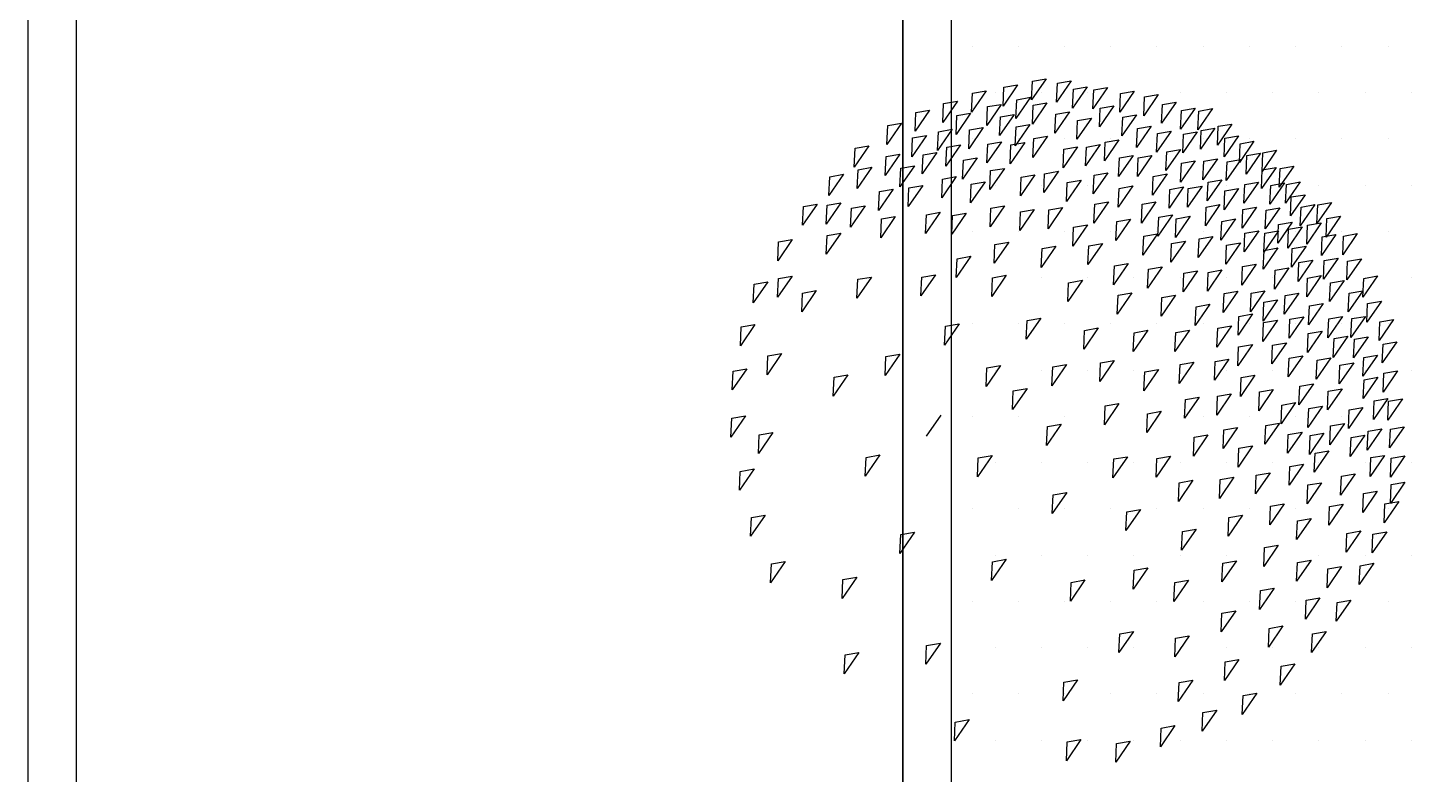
# Model space of a CAD drawing. Header units: millimetres. Extents: x 43168.9 to 43194.6, y -25545.1 to -25543.4.
# Drawn here: x 43171.2919 to 43171.4059, y -25543.6812 to -25543.6197 of the extents above; entities that cross this region are included whole.
import ezdxf

# ---------------------------------------------------------------- set-up
doc = ezdxf.new("R2010")
doc.units = ezdxf.units.MM
doc.header["$LTSCALE"] = 200
doc.layers.add('agac_sgh', color=7, linetype='Continuous', true_color=0x244700)
doc.layers.add('cim_sgh', color=7, linetype='Continuous', true_color=0x248f00)
for name, color, linetype in [('arsasiniri_sgh', 10, 'Continuous'), ('pafta_sgh', 11, 'Continuous'), ('vaziyet-01_sgh', 33, 'Continuous')]:
    doc.layers.add(name, color=color, linetype=linetype)

msp = doc.modelspace()

# ---------------------------------------------------------------- linework, layer by layer
at = {"layer": 'agac_sgh', "color": 0}
for p, q in [((43171.37346, -25543.62445), (43171.37226, -25543.62619)), ((43171.37226, -25543.62619), (43171.37233, -25543.62464)), ((43171.37233, -25543.62464), (43171.37346, -25543.62445)), ((43171.37582, -25543.62394), (43171.37462, -25543.62569)), ((43171.37462, -25543.62569), (43171.37468, -25543.62414)), ((43171.37468, -25543.62414), (43171.37582, -25543.62394)), ((43171.37788, -25543.62412), (43171.37668, -25543.62586)), ((43171.37668, -25543.62586), (43171.37675, -25543.62431)), ((43171.37675, -25543.62431), (43171.37788, -25543.62412)), ((43171.3792, -25543.62461), (43171.378, -25543.62636)), ((43171.37807, -25543.62481), (43171.3792, -25543.62461)), ((43171.38087, -25543.62466), (43171.37967, -25543.62641)), ((43171.37974, -25543.62486), (43171.38087, -25543.62466)), ((43171.3685, -25543.62579), (43171.3673, -25543.62754)), ((43171.36736, -25543.62599), (43171.3685, -25543.62579)), ((43171.37087, -25543.62494), (43171.36967, -25543.62669)), ((43171.36967, -25543.62669), (43171.36974, -25543.62514)), ((43171.36974, -25543.62514), (43171.37087, -25543.62494)), ((43171.37453, -25543.62547), (43171.37333, -25543.62722)), ((43171.37333, -25543.62722), (43171.3734, -25543.62567)), ((43171.3734, -25543.62567), (43171.37453, -25543.62547)), ((43171.378, -25543.62636), (43171.37807, -25543.62481)), ((43171.37967, -25543.62641), (43171.37974, -25543.62486)), ((43171.38308, -25543.62495), (43171.38189, -25543.6267)), ((43171.38189, -25543.6267), (43171.38195, -25543.62515)), ((43171.38195, -25543.62515), (43171.38308, -25543.62495)), ((43171.38506, -25543.62524), (43171.38386, -25543.62699)), ((43171.38386, -25543.62699), (43171.38393, -25543.62544)), ((43171.38393, -25543.62544), (43171.38506, -25543.62524)), ((43171.38653, -25543.62586), (43171.38533, -25543.6276)), ((43171.3854, -25543.62605), (43171.38653, -25543.62586)), ((43171.36621, -25543.62652), (43171.36501, -25543.62827)), ((43171.36501, -25543.62827), (43171.36507, -25543.62672)), ((43171.36507, -25543.62672), (43171.36621, -25543.62652)), ((43171.3673, -25543.62754), (43171.36736, -25543.62599)), ((43171.36959, -25543.62678), (43171.36839, -25543.62852)), ((43171.36839, -25543.62852), (43171.36846, -25543.62697)), ((43171.36846, -25543.62697), (43171.36959, -25543.62678)), ((43171.37212, -25543.62605), (43171.37092, -25543.62779)), ((43171.37092, -25543.62779), (43171.37099, -25543.62624)), ((43171.37099, -25543.62624), (43171.37212, -25543.62605)), ((43171.37318, -25543.62688), (43171.37198, -25543.62862)), ((43171.37205, -25543.62708), (43171.37318, -25543.62688)), ((43171.37588, -25543.62593), (43171.37468, -25543.62767)), ((43171.37468, -25543.62767), (43171.37475, -25543.62612)), ((43171.37475, -25543.62612), (43171.37588, -25543.62593)), ((43171.37774, -25543.62667), (43171.37654, -25543.62841)), ((43171.37654, -25543.62841), (43171.37661, -25543.62686)), ((43171.37661, -25543.62686), (43171.37774, -25543.62667)), ((43171.3814, -25543.62616), (43171.3802, -25543.62791)), ((43171.3802, -25543.62791), (43171.38027, -25543.62636)), ((43171.38027, -25543.62636), (43171.3814, -25543.62616)), ((43171.38326, -25543.6269), (43171.38206, -25543.62865)), ((43171.38213, -25543.6271), (43171.38326, -25543.6269)), ((43171.38533, -25543.6276), (43171.3854, -25543.62605)), ((43171.38809, -25543.62636), (43171.38689, -25543.6281)), ((43171.38689, -25543.6281), (43171.38696, -25543.62655)), ((43171.38696, -25543.62655), (43171.38809, -25543.62636)), ((43171.38952, -25543.6264), (43171.38832, -25543.62815)), ((43171.38832, -25543.62815), (43171.38839, -25543.6266)), ((43171.38839, -25543.6266), (43171.38952, -25543.6264)), ((43171.36389, -25543.6276), (43171.36269, -25543.62935)), ((43171.36269, -25543.62935), (43171.36276, -25543.6278)), ((43171.36276, -25543.6278), (43171.36389, -25543.6276)), ((43171.36806, -25543.6281), (43171.36686, -25543.62985)), ((43171.36693, -25543.6283), (43171.36806, -25543.6281)), ((43171.37063, -25543.62795), (43171.36943, -25543.6297)), ((43171.36943, -25543.6297), (43171.36949, -25543.62815)), ((43171.36949, -25543.62815), (43171.37063, -25543.62795)), ((43171.37198, -25543.62862), (43171.37205, -25543.62708)), ((43171.37447, -25543.62772), (43171.37327, -25543.62946)), ((43171.37327, -25543.62946), (43171.37334, -25543.62791)), ((43171.37334, -25543.62791), (43171.37447, -25543.62772)), ((43171.37954, -25543.62718), (43171.37834, -25543.62892)), ((43171.37834, -25543.62892), (43171.37841, -25543.62737)), ((43171.37841, -25543.62737), (43171.37954, -25543.62718)), ((43171.38206, -25543.62865), (43171.38213, -25543.6271)), ((43171.38447, -25543.62786), (43171.38327, -25543.6296)), ((43171.38327, -25543.6296), (43171.38334, -25543.62805)), ((43171.38334, -25543.62805), (43171.38447, -25543.62786)), ((43171.38972, -25543.62801), (43171.38853, -25543.62975)), ((43171.38859, -25543.6282), (43171.38972, -25543.62801)), ((43171.39113, -25543.62767), (43171.38993, -25543.62941)), ((43171.38993, -25543.62941), (43171.39, -25543.62786)), ((43171.39, -25543.62786), (43171.39113, -25543.62767)), ((43171.36595, -25543.62861), (43171.36475, -25543.63036)), ((43171.36475, -25543.63036), (43171.36481, -25543.62881)), ((43171.36481, -25543.62881), (43171.36595, -25543.62861)), ((43171.36686, -25543.62985), (43171.36693, -25543.6283)), ((43171.37213, -25543.62914), (43171.37094, -25543.63088)), ((43171.371, -25543.62933), (43171.37213, -25543.62914)), ((43171.37405, -25543.62919), (43171.37285, -25543.63094)), ((43171.37291, -25543.62939), (43171.37405, -25543.62919)), ((43171.37592, -25543.62868), (43171.37472, -25543.63042)), ((43171.37472, -25543.63042), (43171.37479, -25543.62887)), ((43171.37479, -25543.62887), (43171.37592, -25543.62868)), ((43171.38181, -25543.62896), (43171.38061, -25543.63071)), ((43171.38061, -25543.63071), (43171.38067, -25543.62916)), ((43171.38067, -25543.62916), (43171.38181, -25543.62896)), ((43171.38612, -25543.62825), (43171.38492, -25543.62999)), ((43171.38492, -25543.62999), (43171.38498, -25543.62844)), ((43171.38498, -25543.62844), (43171.38612, -25543.62825)), ((43171.38827, -25543.62831), (43171.38707, -25543.63005)), ((43171.38707, -25543.63005), (43171.38713, -25543.6285)), ((43171.38713, -25543.6285), (43171.38827, -25543.62831)), ((43171.38853, -25543.62975), (43171.38859, -25543.6282)), ((43171.39167, -25543.62864), (43171.39048, -25543.63038)), ((43171.39048, -25543.63038), (43171.39054, -25543.62883)), ((43171.39054, -25543.62883), (43171.39167, -25543.62864)), ((43171.39294, -25543.62909), (43171.39175, -25543.63084)), ((43171.39175, -25543.63084), (43171.39181, -25543.62929)), ((43171.39181, -25543.62929), (43171.39294, -25543.62909)), ((43171.3612, -25543.62947), (43171.36, -25543.63121)), ((43171.36, -25543.63121), (43171.36007, -25543.62966)), ((43171.36007, -25543.62966), (43171.3612, -25543.62947)), ((43171.36376, -25543.63015), (43171.36256, -25543.6319)), ((43171.36256, -25543.6319), (43171.36263, -25543.63035)), ((43171.36263, -25543.63035), (43171.36376, -25543.63015)), ((43171.3668, -25543.63001), (43171.3656, -25543.63176)), ((43171.3656, -25543.63176), (43171.36567, -25543.63021)), ((43171.36567, -25543.63021), (43171.3668, -25543.63001)), ((43171.36876, -25543.62938), (43171.36756, -25543.63113)), ((43171.36756, -25543.63113), (43171.36763, -25543.62958)), ((43171.36763, -25543.62958), (43171.36876, -25543.62938)), ((43171.37012, -25543.63045), (43171.36892, -25543.6322)), ((43171.36899, -25543.63065), (43171.37012, -25543.63045)), ((43171.37094, -25543.63088), (43171.371, -25543.62933)), ((43171.37285, -25543.63094), (43171.37291, -25543.62939)), ((43171.37841, -25543.62955), (43171.37721, -25543.63129)), ((43171.37721, -25543.63129), (43171.37728, -25543.62974)), ((43171.37728, -25543.62974), (43171.37841, -25543.62955)), ((43171.38026, -25543.62937), (43171.37906, -25543.63112)), ((43171.37906, -25543.63112), (43171.37913, -25543.62957)), ((43171.37913, -25543.62957), (43171.38026, -25543.62937)), ((43171.38299, -25543.63025), (43171.38179, -25543.632)), ((43171.38179, -25543.632), (43171.38186, -25543.63045)), ((43171.38186, -25543.63045), (43171.38299, -25543.63025)), ((43171.38453, -25543.63026), (43171.38333, -25543.632)), ((43171.38333, -25543.632), (43171.3834, -25543.63046)), ((43171.3834, -25543.63046), (43171.38453, -25543.63026)), ((43171.38688, -25543.62976), (43171.38568, -25543.6315)), ((43171.38568, -25543.6315), (43171.38575, -25543.62995)), ((43171.38575, -25543.62995), (43171.38688, -25543.62976)), ((43171.39349, -25543.63006), (43171.39229, -25543.63181)), ((43171.39229, -25543.63181), (43171.39235, -25543.63026)), ((43171.39235, -25543.63026), (43171.39349, -25543.63006)), ((43171.39481, -25543.62983), (43171.39361, -25543.63158)), ((43171.39361, -25543.63158), (43171.39367, -25543.63003)), ((43171.39367, -25543.63003), (43171.39481, -25543.62983)), ((43171.36144, -25543.63123), (43171.36025, -25543.63298)), ((43171.36025, -25543.63298), (43171.36031, -25543.63143)), ((43171.36031, -25543.63143), (43171.36144, -25543.63123)), ((43171.36497, -25543.6311), (43171.36377, -25543.63285)), ((43171.36377, -25543.63285), (43171.36383, -25543.6313)), ((43171.36383, -25543.6313), (43171.36497, -25543.6311)), ((43171.36892, -25543.6322), (43171.36899, -25543.63065)), ((43171.37237, -25543.63132), (43171.37117, -25543.63306)), ((43171.37117, -25543.63306), (43171.37124, -25543.63151)), ((43171.37124, -25543.63151), (43171.37237, -25543.63132)), ((43171.37683, -25543.63156), (43171.37563, -25543.63331)), ((43171.37569, -25543.63176), (43171.37683, -25543.63156)), ((43171.38809, -25543.63071), (43171.38689, -25543.63245)), ((43171.38689, -25543.63245), (43171.38696, -25543.6309)), ((43171.38696, -25543.6309), (43171.38809, -25543.63071)), ((43171.38994, -25543.63053), (43171.38874, -25543.63228)), ((43171.38874, -25543.63228), (43171.38881, -25543.63073)), ((43171.38881, -25543.63073), (43171.38994, -25543.63053)), ((43171.39185, -25543.63059), (43171.39065, -25543.63233)), ((43171.39065, -25543.63233), (43171.39072, -25543.63078)), ((43171.39072, -25543.63078), (43171.39185, -25543.63059)), ((43171.39476, -25543.63124), (43171.39356, -25543.63299)), ((43171.39356, -25543.63299), (43171.39362, -25543.63144)), ((43171.39362, -25543.63144), (43171.39476, -25543.63124)), ((43171.39623, -25543.63113), (43171.39503, -25543.63288)), ((43171.39503, -25543.63288), (43171.3951, -25543.63133)), ((43171.3951, -25543.63133), (43171.39623, -25543.63113)), ((43171.35911, -25543.63181), (43171.35791, -25543.63356)), ((43171.35791, -25543.63356), (43171.35798, -25543.63201)), ((43171.35798, -25543.63201), (43171.35911, -25543.63181)), ((43171.36564, -25543.63272), (43171.36445, -25543.63447)), ((43171.36451, -25543.63292), (43171.36564, -25543.63272)), ((43171.36841, -25543.632), (43171.36721, -25543.63375)), ((43171.36721, -25543.63375), (43171.36728, -25543.6322)), ((43171.36728, -25543.6322), (43171.36841, -25543.632)), ((43171.37078, -25543.63242), (43171.36958, -25543.63416)), ((43171.36958, -25543.63416), (43171.36964, -25543.63261)), ((43171.36964, -25543.63261), (43171.37078, -25543.63242)), ((43171.37489, -25543.63185), (43171.37369, -25543.63359)), ((43171.37369, -25543.63359), (43171.37376, -25543.63204)), ((43171.37376, -25543.63204), (43171.37489, -25543.63185)), ((43171.37563, -25543.63331), (43171.37569, -25543.63176)), ((43171.37869, -25543.6323), (43171.37749, -25543.63405)), ((43171.37749, -25543.63405), (43171.37756, -25543.6325)), ((43171.37756, -25543.6325), (43171.37869, -25543.6323)), ((43171.38089, -25543.63168), (43171.37969, -25543.63342)), ((43171.37969, -25543.63342), (43171.37976, -25543.63188)), ((43171.37976, -25543.63188), (43171.38089, -25543.63168)), ((43171.38578, -25543.63178), (43171.38458, -25543.63353)), ((43171.38458, -25543.63353), (43171.38464, -25543.63198)), ((43171.38464, -25543.63198), (43171.38578, -25543.63178)), ((43171.39029, -25543.63226), (43171.38909, -25543.634)), ((43171.38909, -25543.634), (43171.38916, -25543.63245)), ((43171.38916, -25543.63245), (43171.39029, -25543.63226)), ((43171.39331, -25543.63246), (43171.39211, -25543.6342)), ((43171.39211, -25543.6342), (43171.39218, -25543.63265)), ((43171.39218, -25543.63265), (43171.39331, -25543.63246)), ((43171.39546, -25543.63252), (43171.39426, -25543.63427)), ((43171.39426, -25543.63427), (43171.39433, -25543.63272)), ((43171.39433, -25543.63272), (43171.39546, -25543.63252)), ((43171.39674, -25543.63244), (43171.39554, -25543.63419)), ((43171.39554, -25543.63419), (43171.39561, -25543.63264)), ((43171.39561, -25543.63264), (43171.39674, -25543.63244)), ((43171.3632, -25543.63304), (43171.362, -25543.63478)), ((43171.362, -25543.63478), (43171.36207, -25543.63323)), ((43171.36207, -25543.63323), (43171.3632, -25543.63304)), ((43171.36445, -25543.63447), (43171.36451, -25543.63292)), ((43171.38296, -25543.63277), (43171.38176, -25543.63451)), ((43171.38176, -25543.63451), (43171.38183, -25543.63297)), ((43171.38183, -25543.63297), (43171.38296, -25543.63277)), ((43171.38713, -25543.63285), (43171.38594, -25543.6346)), ((43171.38594, -25543.6346), (43171.386, -25543.63305)), ((43171.386, -25543.63305), (43171.38713, -25543.63285)), ((43171.38866, -25543.63278), (43171.38746, -25543.63453)), ((43171.38746, -25543.63453), (43171.38752, -25543.63298)), ((43171.38752, -25543.63298), (43171.38866, -25543.63278)), ((43171.39167, -25543.63298), (43171.39048, -25543.63473)), ((43171.39048, -25543.63473), (43171.39054, -25543.63318)), ((43171.39054, -25543.63318), (43171.39167, -25543.63298)), ((43171.39715, -25543.63349), (43171.39595, -25543.63523)), ((43171.39595, -25543.63523), (43171.39601, -25543.63368)), ((43171.39601, -25543.63368), (43171.39715, -25543.63349)), ((43171.35694, -25543.63426), (43171.35574, -25543.63601)), ((43171.35574, -25543.63601), (43171.35581, -25543.63446)), ((43171.35581, -25543.63446), (43171.35694, -25543.63426)), ((43171.35889, -25543.63417), (43171.35769, -25543.63591)), ((43171.35769, -25543.63591), (43171.35776, -25543.63436)), ((43171.35776, -25543.63436), (43171.35889, -25543.63417)), ((43171.36089, -25543.63442), (43171.35969, -25543.63616)), ((43171.35969, -25543.63616), (43171.35976, -25543.63461)), ((43171.35976, -25543.63461), (43171.36089, -25543.63442)), ((43171.36708, -25543.63494), (43171.36588, -25543.63669)), ((43171.36595, -25543.63514), (43171.36708, -25543.63494)), ((43171.36923, -25543.635), (43171.36803, -25543.63675)), ((43171.3681, -25543.6352), (43171.36923, -25543.635)), ((43171.37239, -25543.63441), (43171.37119, -25543.63615)), ((43171.37119, -25543.63615), (43171.37125, -25543.6346)), ((43171.37125, -25543.6346), (43171.37239, -25543.63441)), ((43171.37484, -25543.63471), (43171.37364, -25543.63645)), ((43171.37364, -25543.63645), (43171.37371, -25543.6349)), ((43171.37371, -25543.6349), (43171.37484, -25543.63471)), ((43171.37717, -25543.63455), (43171.37597, -25543.63629)), ((43171.37597, -25543.63629), (43171.37603, -25543.63474)), ((43171.37603, -25543.63474), (43171.37717, -25543.63455)), ((43171.38095, -25543.63408), (43171.37975, -25543.63583)), ((43171.37975, -25543.63583), (43171.37982, -25543.63428)), ((43171.37982, -25543.63428), (43171.38095, -25543.63408)), ((43171.38486, -25543.63408), (43171.38366, -25543.63583)), ((43171.38366, -25543.63583), (43171.38373, -25543.63428)), ((43171.38373, -25543.63428), (43171.38486, -25543.63408)), ((43171.39014, -25543.63431), (43171.38894, -25543.63606)), ((43171.38894, -25543.63606), (43171.38901, -25543.63451)), ((43171.38901, -25543.63451), (43171.39014, -25543.63431)), ((43171.39316, -25543.63451), (43171.39196, -25543.63626)), ((43171.39196, -25543.63626), (43171.39203, -25543.63471)), ((43171.39203, -25543.63471), (43171.39316, -25543.63451)), ((43171.39507, -25543.63457), (43171.39387, -25543.63631)), ((43171.39387, -25543.63631), (43171.39394, -25543.63477)), ((43171.39394, -25543.63477), (43171.39507, -25543.63457)), ((43171.39796, -25543.63431), (43171.39676, -25543.63606)), ((43171.39676, -25543.63606), (43171.39683, -25543.63451)), ((43171.39683, -25543.63451), (43171.39796, -25543.63431)), ((43171.39933, -25543.63412), (43171.39813, -25543.63587)), ((43171.39813, -25543.63587), (43171.3982, -25543.63432)), ((43171.3982, -25543.63432), (43171.39933, -25543.63412)), ((43171.36338, -25543.63529), (43171.36218, -25543.63704)), ((43171.36218, -25543.63704), (43171.36225, -25543.63549)), ((43171.36225, -25543.63549), (43171.36338, -25543.63529)), ((43171.36588, -25543.63669), (43171.36595, -25543.63514)), ((43171.36803, -25543.63675), (43171.3681, -25543.6352)), ((43171.37922, -25543.63598), (43171.37802, -25543.63772)), ((43171.37808, -25543.63617), (43171.37922, -25543.63598)), ((43171.38276, -25543.63551), (43171.38156, -25543.63725)), ((43171.38156, -25543.63725), (43171.38163, -25543.63571)), ((43171.38163, -25543.63571), (43171.38276, -25543.63551)), ((43171.38622, -25543.63515), (43171.38502, -25543.6369)), ((43171.38502, -25543.6369), (43171.38509, -25543.63535)), ((43171.38509, -25543.63535), (43171.38622, -25543.63515)), ((43171.38768, -25543.63527), (43171.38648, -25543.63702)), ((43171.38648, -25543.63702), (43171.38654, -25543.63547)), ((43171.38654, -25543.63547), (43171.38768, -25543.63527)), ((43171.39141, -25543.63549), (43171.39021, -25543.63724)), ((43171.39021, -25543.63724), (43171.39028, -25543.63569)), ((43171.39028, -25543.63569), (43171.39141, -25543.63549)), ((43171.3961, -25543.63574), (43171.3949, -25543.63749)), ((43171.3949, -25543.63749), (43171.39497, -25543.63594)), ((43171.39497, -25543.63594), (43171.3961, -25543.63574)), ((43171.39692, -25543.63615), (43171.39572, -25543.63789)), ((43171.39579, -25543.63634), (43171.39692, -25543.63615)), ((43171.39849, -25543.63581), (43171.39729, -25543.63756)), ((43171.39729, -25543.63756), (43171.39736, -25543.63601)), ((43171.39736, -25543.63601), (43171.39849, -25543.63581)), ((43171.40008, -25543.63525), (43171.39888, -25543.63699)), ((43171.39888, -25543.63699), (43171.39894, -25543.63544)), ((43171.39894, -25543.63544), (43171.40008, -25543.63525)), ((43171.35489, -25543.63718), (43171.35369, -25543.63893)), ((43171.35376, -25543.63738), (43171.35489, -25543.63718)), ((43171.35889, -25543.63665), (43171.35769, -25543.63839)), ((43171.35769, -25543.63839), (43171.35776, -25543.63684)), ((43171.35776, -25543.63684), (43171.35889, -25543.63665)), ((43171.37802, -25543.63772), (43171.37808, -25543.63617)), ((43171.38499, -25543.63672), (43171.38379, -25543.63846)), ((43171.38379, -25543.63846), (43171.38386, -25543.63691)), ((43171.38386, -25543.63691), (43171.38499, -25543.63672)), ((43171.38955, -25543.63693), (43171.38835, -25543.63867)), ((43171.38835, -25543.63867), (43171.38842, -25543.63712)), ((43171.38842, -25543.63712), (43171.38955, -25543.63693)), ((43171.39333, -25543.63646), (43171.39214, -25543.63821)), ((43171.39214, -25543.63821), (43171.3922, -25543.63666)), ((43171.3922, -25543.63666), (43171.39333, -25543.63646)), ((43171.39496, -25543.63647), (43171.39376, -25543.63822)), ((43171.39376, -25543.63822), (43171.39383, -25543.63667)), ((43171.39383, -25543.63667), (43171.39496, -25543.63647)), ((43171.39572, -25543.63789), (43171.39579, -25543.63634)), ((43171.3997, -25543.63676), (43171.3985, -25543.63851)), ((43171.3985, -25543.63851), (43171.39857, -25543.63696)), ((43171.39857, -25543.63696), (43171.3997, -25543.63676)), ((43171.40146, -25543.6367), (43171.40026, -25543.63844)), ((43171.40026, -25543.63844), (43171.40033, -25543.6369)), ((43171.40033, -25543.6369), (43171.40146, -25543.6367)), ((43171.35369, -25543.63893), (43171.35376, -25543.63738)), ((43171.37273, -25543.63739), (43171.37153, -25543.63914)), ((43171.37153, -25543.63914), (43171.37159, -25543.63759)), ((43171.37159, -25543.63759), (43171.37273, -25543.63739)), ((43171.37661, -25543.63773), (43171.37541, -25543.63948)), ((43171.37541, -25543.63948), (43171.37548, -25543.63793)), ((43171.37548, -25543.63793), (43171.37661, -25543.63773)), ((43171.38046, -25543.6375), (43171.37926, -25543.63925)), ((43171.37926, -25543.63925), (43171.37933, -25543.6377)), ((43171.37933, -25543.6377), (43171.38046, -25543.6375)), ((43171.38729, -25543.63732), (43171.38609, -25543.63906)), ((43171.38609, -25543.63906), (43171.38615, -25543.63751)), ((43171.38615, -25543.63751), (43171.38729, -25543.63732)), ((43171.39183, -25543.63745), (43171.39063, -25543.6392)), ((43171.39063, -25543.6392), (43171.39069, -25543.63765)), ((43171.39069, -25543.63765), (43171.39183, -25543.63745)), ((43171.39491, -25543.63788), (43171.39371, -25543.63963)), ((43171.39371, -25543.63963), (43171.39377, -25543.63808)), ((43171.39377, -25543.63808), (43171.39491, -25543.63788)), ((43171.39723, -25543.63772), (43171.39603, -25543.63947)), ((43171.39603, -25543.63947), (43171.3961, -25543.63792)), ((43171.3961, -25543.63792), (43171.39723, -25543.63772)), ((43171.36961, -25543.63856), (43171.36841, -25543.64031)), ((43171.36841, -25543.64031), (43171.36847, -25543.63876)), ((43171.36847, -25543.63876), (43171.36961, -25543.63856)), ((43171.38257, -25543.63916), (43171.38137, -25543.64091)), ((43171.38137, -25543.64091), (43171.38144, -25543.63936)), ((43171.38144, -25543.63936), (43171.38257, -25543.63916)), ((43171.38537, -25543.63944), (43171.38417, -25543.64118)), ((43171.38424, -25543.63963), (43171.38537, -25543.63944)), ((43171.39313, -25543.6392), (43171.39193, -25543.64095)), ((43171.39193, -25543.64095), (43171.392, -25543.6394)), ((43171.392, -25543.6394), (43171.39313, -25543.6392)), ((43171.39582, -25543.63951), (43171.39463, -25543.64126)), ((43171.39469, -25543.63971), (43171.39582, -25543.63951)), ((43171.39779, -25543.63888), (43171.39659, -25543.64063)), ((43171.39659, -25543.64063), (43171.39665, -25543.63908)), ((43171.39665, -25543.63908), (43171.39779, -25543.63888)), ((43171.39987, -25543.63871), (43171.39868, -25543.64046)), ((43171.39868, -25543.64046), (43171.39874, -25543.63891)), ((43171.39874, -25543.63891), (43171.39987, -25543.63871)), ((43171.40179, -25543.63877), (43171.40059, -25543.64051)), ((43171.40059, -25543.64051), (43171.40065, -25543.63896)), ((43171.40065, -25543.63896), (43171.40179, -25543.63877)), ((43171.35288, -25543.64067), (43171.35168, -25543.64241)), ((43171.35174, -25543.64086), (43171.35288, -25543.64067)), ((43171.35488, -25543.64019), (43171.35368, -25543.64194)), ((43171.35368, -25543.64194), (43171.35375, -25543.64039)), ((43171.35375, -25543.64039), (43171.35488, -25543.64019)), ((43171.36142, -25543.64027), (43171.36022, -25543.64201)), ((43171.36022, -25543.64201), (43171.36029, -25543.64046)), ((43171.36029, -25543.64046), (43171.36142, -25543.64027)), ((43171.3667, -25543.64008), (43171.3655, -25543.64182)), ((43171.3655, -25543.64182), (43171.36557, -25543.64027)), ((43171.36557, -25543.64027), (43171.3667, -25543.64008)), ((43171.37252, -25543.64013), (43171.37133, -25543.64188)), ((43171.37133, -25543.64188), (43171.37139, -25543.64033)), ((43171.37139, -25543.64033), (43171.37252, -25543.64013)), ((43171.3788, -25543.64054), (43171.3776, -25543.64229)), ((43171.37767, -25543.64074), (43171.3788, -25543.64054)), ((43171.38417, -25543.64118), (43171.38424, -25543.63963)), ((43171.3883, -25543.63975), (43171.3871, -25543.6415)), ((43171.3871, -25543.6415), (43171.38717, -25543.63995)), ((43171.38717, -25543.63995), (43171.3883, -25543.63975)), ((43171.3903, -25543.63969), (43171.3891, -25543.64144)), ((43171.3891, -25543.64144), (43171.38917, -25543.63989)), ((43171.38917, -25543.63989), (43171.3903, -25543.63969)), ((43171.39463, -25543.64126), (43171.39469, -25543.63971)), ((43171.39849, -25543.64016), (43171.39729, -25543.64191)), ((43171.39729, -25543.64191), (43171.39736, -25543.64036)), ((43171.39736, -25543.64036), (43171.39849, -25543.64016)), ((43171.40038, -25543.64056), (43171.39918, -25543.6423)), ((43171.39925, -25543.64075), (43171.40038, -25543.64056)), ((43171.40312, -25543.64018), (43171.40192, -25543.64193)), ((43171.40192, -25543.64193), (43171.40199, -25543.64038)), ((43171.40199, -25543.64038), (43171.40312, -25543.64018)), ((43171.35168, -25543.64241), (43171.35174, -25543.64086)), ((43171.35687, -25543.64139), (43171.35567, -25543.64314)), ((43171.35567, -25543.64314), (43171.35573, -25543.64159)), ((43171.35573, -25543.64159), (43171.35687, -25543.64139)), ((43171.3776, -25543.64229), (43171.37767, -25543.64074)), ((43171.38288, -25543.64158), (43171.38168, -25543.64332)), ((43171.38168, -25543.64332), (43171.38174, -25543.64177)), ((43171.38174, -25543.64177), (43171.38288, -25543.64158)), ((43171.38648, -25543.64176), (43171.38528, -25543.6435)), ((43171.38535, -25543.64195), (43171.38648, -25543.64176)), ((43171.39161, -25543.64145), (43171.39041, -25543.64319)), ((43171.39041, -25543.64319), (43171.39048, -25543.64164)), ((43171.39048, -25543.64164), (43171.39161, -25543.64145)), ((43171.39385, -25543.6414), (43171.39265, -25543.64314)), ((43171.39265, -25543.64314), (43171.39272, -25543.64159)), ((43171.39272, -25543.64159), (43171.39385, -25543.6414)), ((43171.39663, -25543.64159), (43171.39543, -25543.64334)), ((43171.39543, -25543.64334), (43171.3955, -25543.64179)), ((43171.3955, -25543.64179), (43171.39663, -25543.64159)), ((43171.39918, -25543.6423), (43171.39925, -25543.64075)), ((43171.40191, -25543.6414), (43171.40071, -25543.64315)), ((43171.40071, -25543.64315), (43171.40078, -25543.6416)), ((43171.40078, -25543.6416), (43171.40191, -25543.6414)), ((43171.38528, -25543.6435), (43171.38535, -25543.64195)), ((43171.3893, -25543.64252), (43171.3881, -25543.64427)), ((43171.3881, -25543.64427), (43171.38817, -25543.64272)), ((43171.38817, -25543.64272), (43171.3893, -25543.64252)), ((43171.39489, -25543.64215), (43171.39369, -25543.6439)), ((43171.39369, -25543.6439), (43171.39375, -25543.64235)), ((43171.39375, -25543.64235), (43171.39489, -25543.64215)), ((43171.39864, -25543.64245), (43171.39744, -25543.6442)), ((43171.39744, -25543.6442), (43171.39751, -25543.64265)), ((43171.39751, -25543.64265), (43171.39864, -25543.64245)), ((43171.40345, -25543.64225), (43171.40225, -25543.64399)), ((43171.40225, -25543.64399), (43171.40231, -25543.64244)), ((43171.40231, -25543.64244), (43171.40345, -25543.64225)), ((43171.36864, -25543.64414), (43171.36744, -25543.64588)), ((43171.36751, -25543.64433), (43171.36864, -25543.64414)), ((43171.37538, -25543.64365), (43171.37418, -25543.64539)), ((43171.37418, -25543.64539), (43171.37425, -25543.64384)), ((43171.37425, -25543.64384), (43171.37538, -25543.64365)), ((43171.39283, -25543.64331), (43171.39163, -25543.64506)), ((43171.39163, -25543.64506), (43171.3917, -25543.64351)), ((43171.3917, -25543.64351), (43171.39283, -25543.64331)), ((43171.39487, -25543.64383), (43171.39367, -25543.64558)), ((43171.39367, -25543.64558), (43171.39374, -25543.64403)), ((43171.39374, -25543.64403), (43171.39487, -25543.64383)), ((43171.39704, -25543.64355), (43171.39585, -25543.6453)), ((43171.39585, -25543.6453), (43171.39591, -25543.64375)), ((43171.39591, -25543.64375), (43171.39704, -25543.64355)), ((43171.40024, -25543.64353), (43171.39904, -25543.64527)), ((43171.39904, -25543.64527), (43171.39911, -25543.64372)), ((43171.39911, -25543.64372), (43171.40024, -25543.64353)), ((43171.40213, -25543.64351), (43171.40093, -25543.64525)), ((43171.40093, -25543.64525), (43171.401, -25543.6437)), ((43171.401, -25543.6437), (43171.40213, -25543.64351)), ((43171.40445, -25543.64377), (43171.40325, -25543.64551)), ((43171.40325, -25543.64551), (43171.40332, -25543.64396)), ((43171.40332, -25543.64396), (43171.40445, -25543.64377)), ((43171.35182, -25543.64418), (43171.35062, -25543.64593)), ((43171.35062, -25543.64593), (43171.35069, -25543.64438)), ((43171.35069, -25543.64438), (43171.35182, -25543.64418)), ((43171.36744, -25543.64588), (43171.36751, -25543.64433)), ((43171.38011, -25543.64447), (43171.37891, -25543.64622)), ((43171.37891, -25543.64622), (43171.37898, -25543.64467)), ((43171.37898, -25543.64467), (43171.38011, -25543.64447)), ((43171.38419, -25543.64466), (43171.38299, -25543.64641)), ((43171.38299, -25543.64641), (43171.38306, -25543.64486)), ((43171.38306, -25543.64486), (43171.38419, -25543.64466)), ((43171.38762, -25543.64465), (43171.38643, -25543.6464)), ((43171.38643, -25543.6464), (43171.38649, -25543.64485)), ((43171.38649, -25543.64485), (43171.38762, -25543.64465)), ((43171.39108, -25543.64429), (43171.38988, -25543.64604)), ((43171.38988, -25543.64604), (43171.38995, -25543.64449)), ((43171.38995, -25543.64449), (43171.39108, -25543.64429)), ((43171.39855, -25543.64474), (43171.39735, -25543.64648)), ((43171.39735, -25543.64648), (43171.39742, -25543.64493)), ((43171.39742, -25543.64493), (43171.39855, -25543.64474)), ((43171.40068, -25543.64514), (43171.39948, -25543.64689)), ((43171.39955, -25543.64534), (43171.40068, -25543.64514)), ((43171.40235, -25543.64519), (43171.40115, -25543.64694)), ((43171.40122, -25543.64539), (43171.40235, -25543.64519)), ((43171.39281, -25543.64583), (43171.39161, -25543.64758)), ((43171.39161, -25543.64758), (43171.39167, -25543.64603)), ((43171.39167, -25543.64603), (43171.39281, -25543.64583)), ((43171.39561, -25543.64568), (43171.39441, -25543.64743)), ((43171.39441, -25543.64743), (43171.39448, -25543.64588)), ((43171.39448, -25543.64588), (43171.39561, -25543.64568)), ((43171.39948, -25543.64689), (43171.39955, -25543.64534)), ((43171.40115, -25543.64694), (43171.40122, -25543.64539)), ((43171.40472, -25543.6456), (43171.40352, -25543.64735)), ((43171.40352, -25543.64735), (43171.40358, -25543.6458)), ((43171.40358, -25543.6458), (43171.40472, -25543.6456)), ((43171.35401, -25543.64657), (43171.35281, -25543.64832)), ((43171.35281, -25543.64832), (43171.35288, -25543.64677)), ((43171.35288, -25543.64677), (43171.35401, -25543.64657)), ((43171.36375, -25543.64663), (43171.36255, -25543.64837)), ((43171.36255, -25543.64837), (43171.36261, -25543.64682)), ((43171.36261, -25543.64682), (43171.36375, -25543.64663)), ((43171.37206, -25543.64755), (43171.37086, -25543.6493)), ((43171.37093, -25543.64775), (43171.37206, -25543.64755)), ((43171.37749, -25543.64748), (43171.37629, -25543.64923)), ((43171.37636, -25543.64768), (43171.37749, -25543.64748)), ((43171.38143, -25543.64714), (43171.38023, -25543.64889)), ((43171.38023, -25543.64889), (43171.3803, -25543.64734)), ((43171.3803, -25543.64734), (43171.38143, -25543.64714)), ((43171.38799, -25543.64729), (43171.38679, -25543.64904)), ((43171.38679, -25543.64904), (43171.38686, -25543.64749)), ((43171.38686, -25543.64749), (43171.38799, -25543.64729)), ((43171.39088, -25543.64703), (43171.38968, -25543.64878)), ((43171.38968, -25543.64878), (43171.38975, -25543.64723)), ((43171.38975, -25543.64723), (43171.39088, -25543.64703)), ((43171.39697, -25543.64675), (43171.39577, -25543.6485)), ((43171.39577, -25543.6485), (43171.39584, -25543.64695)), ((43171.39584, -25543.64695), (43171.39697, -25543.64675)), ((43171.39927, -25543.64693), (43171.39807, -25543.64868)), ((43171.39807, -25543.64868), (43171.39814, -25543.64713)), ((43171.39814, -25543.64713), (43171.39927, -25543.64693)), ((43171.40116, -25543.64733), (43171.39996, -25543.64908)), ((43171.39996, -25543.64908), (43171.40003, -25543.64753)), ((43171.40003, -25543.64753), (43171.40116, -25543.64733)), ((43171.40312, -25543.6467), (43171.40192, -25543.64845)), ((43171.40192, -25543.64845), (43171.40199, -25543.6469)), ((43171.40199, -25543.6469), (43171.40312, -25543.6467)), ((43171.35115, -25543.64783), (43171.34995, -25543.64957)), ((43171.34995, -25543.64957), (43171.35002, -25543.64802)), ((43171.35002, -25543.64802), (43171.35115, -25543.64783)), ((43171.35947, -25543.64833), (43171.35827, -25543.65008)), ((43171.35827, -25543.65008), (43171.35834, -25543.64853)), ((43171.35834, -25543.64853), (43171.35947, -25543.64833)), ((43171.37086, -25543.6493), (43171.37093, -25543.64775)), ((43171.37629, -25543.64923), (43171.37636, -25543.64768)), ((43171.38507, -25543.64789), (43171.38387, -25543.64964)), ((43171.38387, -25543.64964), (43171.38394, -25543.64809)), ((43171.38394, -25543.64809), (43171.38507, -25543.64789)), ((43171.39302, -25543.64835), (43171.39182, -25543.6501)), ((43171.39182, -25543.6501), (43171.39189, -25543.64855)), ((43171.39189, -25543.64855), (43171.39302, -25543.64835)), ((43171.40314, -25543.64853), (43171.40195, -25543.65028)), ((43171.40201, -25543.64873), (43171.40314, -25543.64853)), ((43171.40478, -25543.64801), (43171.40358, -25543.64975)), ((43171.40358, -25543.64975), (43171.40365, -25543.6482)), ((43171.40365, -25543.6482), (43171.40478, -25543.64801)), ((43171.37424, -25543.64945), (43171.37304, -25543.65119)), ((43171.37304, -25543.65119), (43171.3731, -25543.64964)), ((43171.3731, -25543.64964), (43171.37424, -25543.64945)), ((43171.39453, -25543.64954), (43171.39333, -25543.65129)), ((43171.39333, -25543.65129), (43171.3934, -25543.64974)), ((43171.3934, -25543.64974), (43171.39453, -25543.64954)), ((43171.39784, -25543.64906), (43171.39664, -25543.65081)), ((43171.39664, -25543.65081), (43171.39671, -25543.64926)), ((43171.39671, -25543.64926), (43171.39784, -25543.64906)), ((43171.4002, -25543.64948), (43171.399, -25543.65122)), ((43171.399, -25543.65122), (43171.39907, -25543.64967)), ((43171.39907, -25543.64967), (43171.4002, -25543.64948)), ((43171.40195, -25543.65028), (43171.40201, -25543.64873)), ((43171.38181, -25543.6507), (43171.38061, -25543.65244)), ((43171.38061, -25543.65244), (43171.38067, -25543.65089)), ((43171.38067, -25543.65089), (43171.38181, -25543.6507)), ((43171.38842, -25543.65016), (43171.38722, -25543.65191)), ((43171.38722, -25543.65191), (43171.38729, -25543.65036)), ((43171.38729, -25543.65036), (43171.38842, -25543.65016)), ((43171.39107, -25543.6499), (43171.38987, -25543.65164)), ((43171.38987, -25543.65164), (43171.38994, -25543.65009)), ((43171.38994, -25543.65009), (43171.39107, -25543.6499)), ((43171.39637, -25543.65062), (43171.39517, -25543.65237)), ((43171.39517, -25543.65237), (43171.39523, -25543.65082)), ((43171.39523, -25543.65082), (43171.39637, -25543.65062)), ((43171.39858, -25543.65092), (43171.39738, -25543.65266)), ((43171.39745, -25543.65111), (43171.39858, -25543.65092)), ((43171.40397, -25543.65027), (43171.40278, -25543.65202)), ((43171.40278, -25543.65202), (43171.40284, -25543.65047)), ((43171.40284, -25543.65047), (43171.40397, -25543.65027)), ((43171.40517, -25543.65031), (43171.40397, -25543.65205)), ((43171.40397, -25543.65205), (43171.40404, -25543.6505)), ((43171.40404, -25543.6505), (43171.40517, -25543.65031)), ((43171.35103, -25543.65171), (43171.34983, -25543.65346)), ((43171.34983, -25543.65346), (43171.3499, -25543.65191)), ((43171.3499, -25543.65191), (43171.35103, -25543.65171)), ((43171.36713, -25543.65164), (43171.36593, -25543.65339)), ((43171.3853, -25543.65133), (43171.3841, -25543.65308)), ((43171.3841, -25543.65308), (43171.38417, -25543.65153)), ((43171.38417, -25543.65153), (43171.3853, -25543.65133)), ((43171.39738, -25543.65266), (43171.39745, -25543.65111)), ((43171.40192, -25543.65101), (43171.40073, -25543.65276)), ((43171.40073, -25543.65276), (43171.40079, -25543.65121)), ((43171.40079, -25543.65121), (43171.40192, -25543.65101)), ((43171.3533, -25543.65307), (43171.3521, -25543.65482)), ((43171.35216, -25543.65327), (43171.3533, -25543.65307)), ((43171.37705, -25543.65239), (43171.37585, -25543.65414)), ((43171.37585, -25543.65414), (43171.37592, -25543.65259)), ((43171.37592, -25543.65259), (43171.37705, -25543.65239)), ((43171.39159, -25543.65266), (43171.39039, -25543.6544)), ((43171.39039, -25543.6544), (43171.39045, -25543.65286)), ((43171.39045, -25543.65286), (43171.39159, -25543.65266)), ((43171.39505, -25543.6523), (43171.39385, -25543.65405)), ((43171.39385, -25543.65405), (43171.39391, -25543.6525)), ((43171.39391, -25543.6525), (43171.39505, -25543.6523)), ((43171.39691, -25543.65304), (43171.39571, -25543.65479)), ((43171.39571, -25543.65479), (43171.39577, -25543.65324)), ((43171.39577, -25543.65324), (43171.39691, -25543.65304)), ((43171.39871, -25543.65313), (43171.39751, -25543.65488)), ((43171.39758, -25543.65333), (43171.39871, -25543.65313)), ((43171.40039, -25543.65234), (43171.39919, -25543.65409)), ((43171.39919, -25543.65409), (43171.39926, -25543.65254)), ((43171.39926, -25543.65254), (43171.40039, -25543.65234)), ((43171.40347, -25543.65277), (43171.40227, -25543.65452)), ((43171.40227, -25543.65452), (43171.40234, -25543.65297)), ((43171.40234, -25543.65297), (43171.40347, -25543.65277)), ((43171.40532, -25543.6526), (43171.40412, -25543.65434)), ((43171.40412, -25543.65434), (43171.40419, -25543.6528)), ((43171.40419, -25543.6528), (43171.40532, -25543.6526)), ((43171.3521, -25543.65482), (43171.35216, -25543.65327)), ((43171.38915, -25543.65327), (43171.38795, -25543.65502)), ((43171.38795, -25543.65502), (43171.38801, -25543.65347)), ((43171.38801, -25543.65347), (43171.38915, -25543.65327)), ((43171.39283, -25543.65418), (43171.39163, -25543.65593)), ((43171.39163, -25543.65593), (43171.3917, -25543.65438)), ((43171.3917, -25543.65438), (43171.39283, -25543.65418)), ((43171.39751, -25543.65488), (43171.39758, -25543.65333)), ((43171.40208, -25543.65331), (43171.40088, -25543.65505)), ((43171.40088, -25543.65505), (43171.40094, -25543.6535)), ((43171.40094, -25543.6535), (43171.40208, -25543.65331)), ((43171.3621, -25543.65493), (43171.3609, -25543.65668)), ((43171.3609, -25543.65668), (43171.36097, -25543.65513)), ((43171.36097, -25543.65513), (43171.3621, -25543.65493)), ((43171.37136, -25543.65497), (43171.37016, -25543.65672)), ((43171.37016, -25543.65672), (43171.37022, -25543.65517)), ((43171.37022, -25543.65517), (43171.37136, -25543.65497)), ((43171.38252, -25543.65507), (43171.38132, -25543.65681)), ((43171.38132, -25543.65681), (43171.38139, -25543.65526)), ((43171.38139, -25543.65526), (43171.38252, -25543.65507)), ((43171.38607, -25543.65502), (43171.38487, -25543.65676)), ((43171.38487, -25543.65676), (43171.38493, -25543.65521)), ((43171.38493, -25543.65521), (43171.38607, -25543.65502)), ((43171.39911, -25543.65459), (43171.39791, -25543.65634)), ((43171.39791, -25543.65634), (43171.39798, -25543.65479)), ((43171.39798, -25543.65479), (43171.39911, -25543.65459)), ((43171.40371, -25543.65496), (43171.40251, -25543.6567)), ((43171.40251, -25543.6567), (43171.40258, -25543.65515)), ((43171.40258, -25543.65515), (43171.40371, -25543.65496)), ((43171.40538, -25543.655), (43171.40418, -25543.65675)), ((43171.40418, -25543.65675), (43171.40425, -25543.6552)), ((43171.40425, -25543.6552), (43171.40538, -25543.655)), ((43171.35174, -25543.65608), (43171.35054, -25543.65783)), ((43171.35054, -25543.65783), (43171.35061, -25543.65628)), ((43171.35061, -25543.65628), (43171.35174, -25543.65608)), ((43171.39427, -25543.6564), (43171.39307, -25543.65814)), ((43171.39307, -25543.65814), (43171.39313, -25543.65659)), ((43171.39313, -25543.65659), (43171.39427, -25543.6564)), ((43171.39703, -25543.65568), (43171.39583, -25543.65742)), ((43171.39583, -25543.65742), (43171.3959, -25543.65587)), ((43171.3959, -25543.65587), (43171.39703, -25543.65568)), ((43171.40128, -25543.65649), (43171.40008, -25543.65823)), ((43171.40008, -25543.65823), (43171.40015, -25543.65668)), ((43171.40015, -25543.65668), (43171.40128, -25543.65649)), ((43171.38791, -25543.65701), (43171.38672, -25543.65876)), ((43171.38672, -25543.65876), (43171.38678, -25543.65721)), ((43171.38678, -25543.65721), (43171.38791, -25543.65701)), ((43171.39128, -25543.65677), (43171.39009, -25543.65851)), ((43171.39009, -25543.65851), (43171.39015, -25543.65696)), ((43171.39015, -25543.65696), (43171.39128, -25543.65677)), ((43171.39852, -25543.65721), (43171.39732, -25543.65895)), ((43171.39732, -25543.65895), (43171.39738, -25543.6574)), ((43171.39738, -25543.6574), (43171.39852, -25543.65721)), ((43171.40538, -25543.65718), (43171.40418, -25543.65892)), ((43171.40418, -25543.65892), (43171.40425, -25543.65737)), ((43171.40425, -25543.65737), (43171.40538, -25543.65718)), ((43171.37752, -25543.65801), (43171.37632, -25543.65975)), ((43171.37632, -25543.65975), (43171.37639, -25543.65821)), ((43171.37639, -25543.65821), (43171.37752, -25543.65801)), ((43171.39544, -25543.65895), (43171.39424, -25543.66069)), ((43171.3943, -25543.65914), (43171.39544, -25543.65895)), ((43171.40309, -25543.65791), (43171.4019, -25543.65966)), ((43171.4019, -25543.65966), (43171.40196, -25543.65811)), ((43171.40196, -25543.65811), (43171.40309, -25543.65791)), ((43171.40487, -25543.65876), (43171.40367, -25543.66051)), ((43171.40367, -25543.66051), (43171.40374, -25543.65896)), ((43171.40374, -25543.65896), (43171.40487, -25543.65876)), ((43171.35266, -25543.65988), (43171.35146, -25543.66163)), ((43171.35146, -25543.66163), (43171.35153, -25543.66008)), ((43171.35153, -25543.66008), (43171.35266, -25543.65988)), ((43171.38359, -25543.65941), (43171.38239, -25543.66115)), ((43171.38239, -25543.66115), (43171.38246, -25543.6596)), ((43171.38246, -25543.6596), (43171.38359, -25543.65941)), ((43171.39201, -25543.65988), (43171.39082, -25543.66162)), ((43171.39082, -25543.66162), (43171.39088, -25543.66008)), ((43171.39088, -25543.66008), (43171.39201, -25543.65988)), ((43171.39424, -25543.66069), (43171.3943, -25543.65914)), ((43171.4003, -25543.65898), (43171.3991, -25543.66072)), ((43171.3991, -25543.66072), (43171.39917, -25543.65917)), ((43171.39917, -25543.65917), (43171.4003, -25543.65898)), ((43171.38818, -25543.66103), (43171.38698, -25543.66277)), ((43171.38698, -25543.66277), (43171.38705, -25543.66122)), ((43171.38705, -25543.66122), (43171.38818, -25543.66103)), ((43171.39766, -25543.66016), (43171.39646, -25543.6619)), ((43171.39646, -25543.6619), (43171.39653, -25543.66035)), ((43171.39653, -25543.66035), (43171.39766, -25543.66016)), ((43171.40174, -25543.66119), (43171.40054, -25543.66294)), ((43171.4006, -25543.66139), (43171.40174, -25543.66119)), ((43171.36497, -25543.6613), (43171.36377, -25543.66304)), ((43171.36377, -25543.66304), (43171.36384, -25543.66149)), ((43171.36384, -25543.66149), (43171.36497, -25543.6613)), ((43171.39494, -25543.66237), (43171.39375, -25543.66411)), ((43171.39381, -25543.66256), (43171.39494, -25543.66237)), ((43171.40054, -25543.66294), (43171.4006, -25543.66139)), ((43171.40389, -25543.66125), (43171.40269, -25543.663)), ((43171.40269, -25543.663), (43171.40275, -25543.66145)), ((43171.40275, -25543.66145), (43171.40389, -25543.66125)), ((43171.37252, -25543.66352), (43171.37132, -25543.66527)), ((43171.37139, -25543.66372), (43171.37252, -25543.66352)), ((43171.39375, -25543.66411), (43171.39381, -25543.66256)), ((43171.3543, -25543.6637), (43171.3531, -25543.66545)), ((43171.3531, -25543.66545), (43171.35317, -25543.6639)), ((43171.35317, -25543.6639), (43171.3543, -25543.6637)), ((43171.37132, -25543.66527), (43171.37139, -25543.66372)), ((43171.38419, -25543.66423), (43171.38299, -25543.66597)), ((43171.38299, -25543.66597), (43171.38306, -25543.66442)), ((43171.38306, -25543.66442), (43171.38419, -25543.66423)), ((43171.3915, -25543.66364), (43171.3903, -25543.66538)), ((43171.3903, -25543.66538), (43171.39037, -25543.66384)), ((43171.39037, -25543.66384), (43171.3915, -25543.66364)), ((43171.39765, -25543.66359), (43171.39645, -25543.66533)), ((43171.39645, -25543.66533), (43171.39652, -25543.66378)), ((43171.39652, -25543.66378), (43171.39765, -25543.66359)), ((43171.40016, -25543.66412), (43171.39897, -25543.66586)), ((43171.39897, -25543.66586), (43171.39903, -25543.66432)), ((43171.39903, -25543.66432), (43171.40016, -25543.66412)), ((43171.40282, -25543.66385), (43171.40162, -25543.6656)), ((43171.40162, -25543.6656), (43171.40169, -25543.66405)), ((43171.40169, -25543.66405), (43171.40282, -25543.66385)), ((43171.3602, -25543.66499), (43171.359, -25543.66674)), ((43171.359, -25543.66674), (43171.35907, -25543.66519)), ((43171.35907, -25543.66519), (43171.3602, -25543.66499)), ((43171.37901, -25543.66522), (43171.37781, -25543.66697)), ((43171.37781, -25543.66697), (43171.37788, -25543.66542)), ((43171.37788, -25543.66542), (43171.37901, -25543.66522)), ((43171.38755, -25543.66524), (43171.38635, -25543.66699)), ((43171.38635, -25543.66699), (43171.38642, -25543.66544)), ((43171.38642, -25543.66544), (43171.38755, -25543.66524)), ((43171.39461, -25543.6659), (43171.39341, -25543.66765)), ((43171.39341, -25543.66765), (43171.39347, -25543.6661)), ((43171.39347, -25543.6661), (43171.39461, -25543.6659)), ((43171.39838, -25543.6667), (43171.39718, -25543.66844)), ((43171.39718, -25543.66844), (43171.39725, -25543.6669)), ((43171.39725, -25543.6669), (43171.39838, -25543.6667)), ((43171.40092, -25543.66689), (43171.39972, -25543.66863)), ((43171.39979, -25543.66708), (43171.40092, -25543.66689)), ((43171.39144, -25543.66776), (43171.39024, -25543.6695)), ((43171.39024, -25543.6695), (43171.3903, -25543.66795)), ((43171.3903, -25543.66795), (43171.39144, -25543.66776)), ((43171.39972, -25543.66863), (43171.39979, -25543.66708)), ((43171.39533, -25543.66901), (43171.39414, -25543.67076)), ((43171.39414, -25543.67076), (43171.3942, -25543.66921)), ((43171.3942, -25543.66921), (43171.39533, -25543.66901)), ((43171.38301, -25543.66946), (43171.38181, -25543.6712)), ((43171.38181, -25543.6712), (43171.38188, -25543.66965)), ((43171.38188, -25543.66965), (43171.38301, -25543.66946)), ((43171.38761, -25543.66982), (43171.38641, -25543.67156)), ((43171.38641, -25543.67156), (43171.38648, -25543.67002)), ((43171.38648, -25543.67002), (43171.38761, -25543.66982)), ((43171.39889, -25543.66946), (43171.39769, -25543.67121)), ((43171.39769, -25543.67121), (43171.39776, -25543.66966)), ((43171.39776, -25543.66966), (43171.39889, -25543.66946)), ((43171.36037, -25543.6712), (43171.35917, -25543.67295)), ((43171.35917, -25543.67295), (43171.35924, -25543.6714)), ((43171.35924, -25543.6714), (43171.36037, -25543.6712)), ((43171.3671, -25543.67042), (43171.3659, -25543.67216)), ((43171.3659, -25543.67216), (43171.36596, -25543.67061)), ((43171.36596, -25543.67061), (43171.3671, -25543.67042)), ((43171.3917, -25543.67177), (43171.3905, -25543.67351)), ((43171.3905, -25543.67351), (43171.39057, -25543.67196)), ((43171.39057, -25543.67196), (43171.3917, -25543.67177)), ((43171.3963, -25543.67213), (43171.3951, -25543.67388)), ((43171.3951, -25543.67388), (43171.39517, -25543.67233)), ((43171.39517, -25543.67233), (43171.3963, -25543.67213)), ((43171.37841, -25543.67344), (43171.37721, -25543.67519)), ((43171.37721, -25543.67519), (43171.37727, -25543.67364)), ((43171.37727, -25543.67364), (43171.37841, -25543.67344)), ((43171.3879, -25543.67349), (43171.3867, -25543.67523)), ((43171.3867, -25543.67523), (43171.38677, -25543.67368)), ((43171.38677, -25543.67368), (43171.3879, -25543.67349)), ((43171.39317, -25543.67456), (43171.39197, -25543.6763)), ((43171.39197, -25543.6763), (43171.39204, -25543.67475)), ((43171.39204, -25543.67475), (43171.39317, -25543.67456)), ((43171.38988, -25543.67595), (43171.38868, -25543.67769)), ((43171.38874, -25543.67614), (43171.38988, -25543.67595)), ((43171.36946, -25543.67673), (43171.36827, -25543.67847)), ((43171.36827, -25543.67847), (43171.36833, -25543.67693)), ((43171.36833, -25543.67693), (43171.36946, -25543.67673)), ((43171.38868, -25543.67769), (43171.38874, -25543.67614)), ((43171.38643, -25543.67722), (43171.38523, -25543.67897)), ((43171.38523, -25543.67897), (43171.3853, -25543.67742)), ((43171.3853, -25543.67742), (43171.38643, -25543.67722)), ((43171.37868, -25543.67837), (43171.37748, -25543.68011)), ((43171.37748, -25543.68011), (43171.37755, -25543.67857)), ((43171.37755, -25543.67857), (43171.37868, -25543.67837)), ((43171.38275, -25543.67849), (43171.38155, -25543.68023)), ((43171.38155, -25543.68023), (43171.38161, -25543.67868)), ((43171.38161, -25543.67868), (43171.38275, -25543.67849))]:
    msp.add_line(p, q, dxfattribs=at)
at = {"layer": 'arsasiniri_sgh', "color": 14}
msp.add_line((43171.364, -25544.89), (43171.364, -25543.58847), dxfattribs=at)
at = {"layer": 'cim_sgh'}
for p, q in [((43171.36971, -25543.62127), (43171.36971, -25543.62127)), ((43171.37352, -25543.62127), (43171.37352, -25543.62127)), ((43171.37733, -25543.62127), (43171.37733, -25543.62127)), ((43171.38114, -25543.62127), (43171.38114, -25543.62127)), ((43171.38495, -25543.62127), (43171.38495, -25543.62127)), ((43171.38876, -25543.62127), (43171.38876, -25543.62127)), ((43171.39257, -25543.62127), (43171.39257, -25543.62127)), ((43171.39638, -25543.62127), (43171.39638, -25543.62127)), ((43171.40019, -25543.62127), (43171.40019, -25543.62127)), ((43171.404, -25543.62127), (43171.404, -25543.62127)), ((43171.37162, -25543.62508), (43171.37162, -25543.62508)), ((43171.37543, -25543.62508), (43171.37543, -25543.62508)), ((43171.37924, -25543.62508), (43171.37924, -25543.62508)), ((43171.38305, -25543.62508), (43171.38305, -25543.62508)), ((43171.38686, -25543.62508), (43171.38686, -25543.62508)), ((43171.39067, -25543.62508), (43171.39067, -25543.62508)), ((43171.39448, -25543.62508), (43171.39448, -25543.62508)), ((43171.39829, -25543.62508), (43171.39829, -25543.62508)), ((43171.4021, -25543.62508), (43171.4021, -25543.62508)), ((43171.40591, -25543.62508), (43171.40591, -25543.62508)), ((43171.36971, -25543.62889), (43171.36971, -25543.62889)), ((43171.37352, -25543.62889), (43171.37352, -25543.62889)), ((43171.37733, -25543.62889), (43171.37733, -25543.62889)), ((43171.38114, -25543.62889), (43171.38114, -25543.62889)), ((43171.38495, -25543.62889), (43171.38495, -25543.62889)), ((43171.38876, -25543.62889), (43171.38876, -25543.62889)), ((43171.39257, -25543.62889), (43171.39257, -25543.62889)), ((43171.39638, -25543.62889), (43171.39638, -25543.62889)), ((43171.40019, -25543.62889), (43171.40019, -25543.62889)), ((43171.404, -25543.62889), (43171.404, -25543.62889)), ((43171.37162, -25543.6327), (43171.37162, -25543.6327)), ((43171.37543, -25543.6327), (43171.37543, -25543.6327)), ((43171.37924, -25543.6327), (43171.37924, -25543.6327)), ((43171.38305, -25543.6327), (43171.38305, -25543.6327)), ((43171.38686, -25543.6327), (43171.38686, -25543.6327)), ((43171.39067, -25543.6327), (43171.39067, -25543.6327)), ((43171.39448, -25543.6327), (43171.39448, -25543.6327)), ((43171.39829, -25543.6327), (43171.39829, -25543.6327)), ((43171.4021, -25543.6327), (43171.4021, -25543.6327)), ((43171.40591, -25543.6327), (43171.40591, -25543.6327)), ((43171.36971, -25543.63651), (43171.36971, -25543.63651)), ((43171.37352, -25543.63651), (43171.37352, -25543.63651)), ((43171.37733, -25543.63651), (43171.37733, -25543.63651)), ((43171.38114, -25543.63651), (43171.38114, -25543.63651)), ((43171.38495, -25543.63651), (43171.38495, -25543.63651)), ((43171.38876, -25543.63651), (43171.38876, -25543.63651)), ((43171.39257, -25543.63651), (43171.39257, -25543.63651)), ((43171.39638, -25543.63651), (43171.39638, -25543.63651)), ((43171.40019, -25543.63651), (43171.40019, -25543.63651)), ((43171.404, -25543.63651), (43171.404, -25543.63651)), ((43171.37162, -25543.64032), (43171.37162, -25543.64032)), ((43171.37543, -25543.64032), (43171.37543, -25543.64032)), ((43171.37924, -25543.64032), (43171.37924, -25543.64032)), ((43171.38305, -25543.64032), (43171.38305, -25543.64032)), ((43171.38686, -25543.64032), (43171.38686, -25543.64032)), ((43171.39067, -25543.64032), (43171.39067, -25543.64032)), ((43171.39448, -25543.64032), (43171.39448, -25543.64032)), ((43171.39829, -25543.64032), (43171.39829, -25543.64032)), ((43171.4021, -25543.64032), (43171.4021, -25543.64032)), ((43171.40591, -25543.64032), (43171.40591, -25543.64032)), ((43171.36971, -25543.64413), (43171.36971, -25543.64413)), ((43171.37352, -25543.64413), (43171.37352, -25543.64413)), ((43171.37733, -25543.64413), (43171.37733, -25543.64413)), ((43171.38114, -25543.64413), (43171.38114, -25543.64413)), ((43171.38495, -25543.64413), (43171.38495, -25543.64413)), ((43171.38876, -25543.64413), (43171.38876, -25543.64413)), ((43171.39257, -25543.64413), (43171.39257, -25543.64413)), ((43171.39638, -25543.64413), (43171.39638, -25543.64413)), ((43171.40019, -25543.64413), (43171.40019, -25543.64413)), ((43171.404, -25543.64413), (43171.404, -25543.64413)), ((43171.37162, -25543.64794), (43171.37162, -25543.64794)), ((43171.37543, -25543.64794), (43171.37543, -25543.64794)), ((43171.37924, -25543.64794), (43171.37924, -25543.64794)), ((43171.38305, -25543.64794), (43171.38305, -25543.64794)), ((43171.38686, -25543.64794), (43171.38686, -25543.64794)), ((43171.39067, -25543.64794), (43171.39067, -25543.64794)), ((43171.39448, -25543.64794), (43171.39448, -25543.64794)), ((43171.39829, -25543.64794), (43171.39829, -25543.64794)), ((43171.4021, -25543.64794), (43171.4021, -25543.64794)), ((43171.40591, -25543.64794), (43171.40591, -25543.64794)), ((43171.36971, -25543.65175), (43171.36971, -25543.65175)), ((43171.37352, -25543.65175), (43171.37352, -25543.65175)), ((43171.37733, -25543.65175), (43171.37733, -25543.65175)), ((43171.38114, -25543.65175), (43171.38114, -25543.65175)), ((43171.38495, -25543.65175), (43171.38495, -25543.65175)), ((43171.38876, -25543.65175), (43171.38876, -25543.65175)), ((43171.39257, -25543.65175), (43171.39257, -25543.65175)), ((43171.39638, -25543.65175), (43171.39638, -25543.65175)), ((43171.40019, -25543.65175), (43171.40019, -25543.65175)), ((43171.404, -25543.65175), (43171.404, -25543.65175)), ((43171.37162, -25543.65556), (43171.37162, -25543.65556)), ((43171.37543, -25543.65556), (43171.37543, -25543.65556)), ((43171.37924, -25543.65556), (43171.37924, -25543.65556)), ((43171.38305, -25543.65556), (43171.38305, -25543.65556)), ((43171.38686, -25543.65556), (43171.38686, -25543.65556)), ((43171.39067, -25543.65556), (43171.39067, -25543.65556)), ((43171.39448, -25543.65556), (43171.39448, -25543.65556)), ((43171.39829, -25543.65556), (43171.39829, -25543.65556)), ((43171.4021, -25543.65556), (43171.4021, -25543.65556)), ((43171.40591, -25543.65556), (43171.40591, -25543.65556)), ((43171.36971, -25543.65937), (43171.36971, -25543.65937)), ((43171.37352, -25543.65937), (43171.37352, -25543.65937)), ((43171.37733, -25543.65937), (43171.37733, -25543.65937)), ((43171.38114, -25543.65937), (43171.38114, -25543.65937)), ((43171.38495, -25543.65937), (43171.38495, -25543.65937)), ((43171.38876, -25543.65937), (43171.38876, -25543.65937)), ((43171.39257, -25543.65937), (43171.39257, -25543.65937)), ((43171.39638, -25543.65937), (43171.39638, -25543.65937)), ((43171.40019, -25543.65937), (43171.40019, -25543.65937)), ((43171.404, -25543.65937), (43171.404, -25543.65937)), ((43171.37162, -25543.66318), (43171.37162, -25543.66318)), ((43171.37543, -25543.66318), (43171.37543, -25543.66318)), ((43171.37924, -25543.66318), (43171.37924, -25543.66318)), ((43171.38305, -25543.66318), (43171.38305, -25543.66318)), ((43171.38686, -25543.66318), (43171.38686, -25543.66318)), ((43171.39067, -25543.66318), (43171.39067, -25543.66318)), ((43171.39448, -25543.66318), (43171.39448, -25543.66318)), ((43171.39829, -25543.66318), (43171.39829, -25543.66318)), ((43171.4021, -25543.66318), (43171.4021, -25543.66318)), ((43171.40591, -25543.66318), (43171.40591, -25543.66318)), ((43171.36971, -25543.66699), (43171.36971, -25543.66699)), ((43171.37352, -25543.66699), (43171.37352, -25543.66699)), ((43171.37733, -25543.66699), (43171.37733, -25543.66699)), ((43171.38114, -25543.66699), (43171.38114, -25543.66699)), ((43171.38495, -25543.66699), (43171.38495, -25543.66699)), ((43171.38876, -25543.66699), (43171.38876, -25543.66699)), ((43171.39257, -25543.66699), (43171.39257, -25543.66699)), ((43171.39638, -25543.66699), (43171.39638, -25543.66699)), ((43171.40019, -25543.66699), (43171.40019, -25543.66699)), ((43171.404, -25543.66699), (43171.404, -25543.66699)), ((43171.37162, -25543.6708), (43171.37162, -25543.6708)), ((43171.37543, -25543.6708), (43171.37543, -25543.6708)), ((43171.37924, -25543.6708), (43171.37924, -25543.6708)), ((43171.38305, -25543.6708), (43171.38305, -25543.6708)), ((43171.38686, -25543.6708), (43171.38686, -25543.6708)), ((43171.39067, -25543.6708), (43171.39067, -25543.6708)), ((43171.39448, -25543.6708), (43171.39448, -25543.6708)), ((43171.39829, -25543.6708), (43171.39829, -25543.6708)), ((43171.4021, -25543.6708), (43171.4021, -25543.6708)), ((43171.40591, -25543.6708), (43171.40591, -25543.6708)), ((43171.36971, -25543.67461), (43171.36971, -25543.67461)), ((43171.37352, -25543.67461), (43171.37352, -25543.67461)), ((43171.37733, -25543.67461), (43171.37733, -25543.67461)), ((43171.38114, -25543.67461), (43171.38114, -25543.67461)), ((43171.38495, -25543.67461), (43171.38495, -25543.67461)), ((43171.38876, -25543.67461), (43171.38876, -25543.67461)), ((43171.39257, -25543.67461), (43171.39257, -25543.67461)), ((43171.39638, -25543.67461), (43171.39638, -25543.67461)), ((43171.40019, -25543.67461), (43171.40019, -25543.67461)), ((43171.404, -25543.67461), (43171.404, -25543.67461)), ((43171.37162, -25543.67842), (43171.37162, -25543.67842)), ((43171.37543, -25543.67842), (43171.37543, -25543.67842)), ((43171.37924, -25543.67842), (43171.37924, -25543.67842)), ((43171.38305, -25543.67842), (43171.38305, -25543.67842)), ((43171.38686, -25543.67842), (43171.38686, -25543.67842)), ((43171.39067, -25543.67842), (43171.39067, -25543.67842)), ((43171.39448, -25543.67842), (43171.39448, -25543.67842)), ((43171.39829, -25543.67842), (43171.39829, -25543.67842)), ((43171.4021, -25543.67842), (43171.4021, -25543.67842)), ((43171.40591, -25543.67842), (43171.40591, -25543.67842))]:
    msp.add_line(p, q, dxfattribs=at)
at = {"layer": 'pafta_sgh'}
for p, q in [((43171.29188, -25543.526), (43171.29188, -25544.954)), ((43171.29588, -25543.53), (43171.29588, -25544.95))]:
    msp.add_line(p, q, dxfattribs=at)
at = {"layer": 'vaziyet-01_sgh'}
for p, q in [((43171.364, -25543.58847), (43171.364, -25544.89)), ((43171.368, -25543.5887), (43171.368, -25544.8859))]:
    msp.add_line(p, q, dxfattribs=at)

doc.saveas('drawing.dxf')
